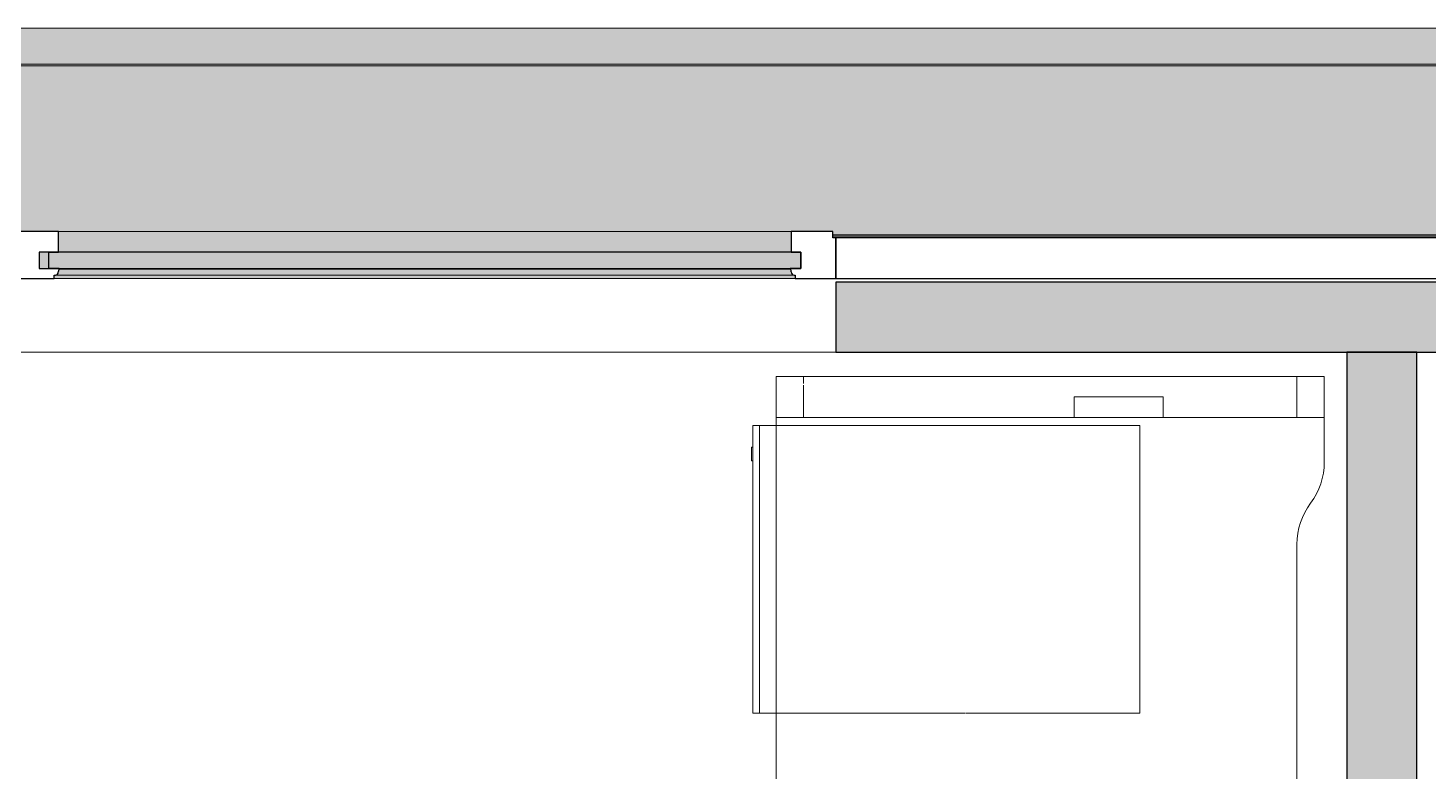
# Model space of a CAD drawing. Header units: millimetres. Extents: x 79795 to 317870, y -36033 to 97293.
# Drawn here: x 225986 to 228029, y 33633 to 34718 of the extents above; entities that cross this region are included whole.
import ezdxf

# ---------------------------------------------------------------- set-up
doc = ezdxf.new("R2010")
doc.units = ezdxf.units.MM
doc.header["$MEASUREMENT"] = 0
for name, color, linetype, lineweight in [('CSM-STL-XX-ZZ-M3-A-XXXX-00001_detached _19_04_21__rvt-1-Level 4$0$A-GLAZ', 7, 'CONTINUOUS', 9), ('CSM-STL-XX-ZZ-M3-A-XXXX-00001_detached _19_04_21__rvt-1-Level 4$0$A-GLAZ-CWMG', 7, 'CONTINUOUS', 9), ('CSM-STL-XX-ZZ-M3-A-XXXX-00001_detached _19_04_21__rvt-1-Level 4$0$A-WALL-PATT', 7, 'CONTINUOUS', 9), ('CSM-STL-XX-ZZ-M3-A-XXXX-00001_detached _19_04_21__rvt-1-Level 4$0$I-WALL', 7, 'CONTINUOUS', 9), ('I-FURN', 8, 'CONTINUOUS', 9)]:
    doc.layers.add(name, color=color, linetype=linetype, lineweight=lineweight)

msp = doc.modelspace()

# ---------------------------------------------------------------- hatches: boundary and pattern name
at = {"layer": 'CSM-STL-XX-ZZ-M3-A-XXXX-00001_detached _19_04_21__rvt-1-Level 4$0$A-GLAZ'}
for points in [[(229688.5, 34416.7), (229692.8, 34416.7), (229692.8, 34718.3), (220908.8, 34718.3), (220908.8, 34416.7), (220913.2, 34416.7), (220913.2, 34421.3), (222104.5, 34421.3), (222104.5, 34416.7), (223441.2, 34416.7), (223441.2, 34421.3), (224632.5, 34421.3), (224632.5, 34416.7), (225969.2, 34416.7), (225969.2, 34421.3), (227160.5, 34421.3), (227160.5, 34416.7), (228497.2, 34416.7), (228497.2, 34421.3), (229688.5, 34421.3)], [(227099.6, 34391.4), (227099.6, 34421.3), (226030, 34421.3), (226030, 34391.4), (227055.5, 34391.4)], [(227113.6, 34367.4), (227113.6, 34391.4), (226002.1, 34391.4), (226002.1, 34367.4), (227055.5, 34367.4)], [(227105.6, 34352.5), (227105.6, 34357.5), (226024, 34357.5), (226024, 34352.5), (227104.1, 34352.5)], [(227104.1, 34357.5), (227100.7, 34359.8), (227099.4, 34362.4), (226029.8, 34362.4), (226028, 34358.7), (226027.8, 34357.5), (227101.8, 34357.5)], [(227099.8, 34362.4), (227098.4, 34366.3), (226031.3, 34366.3), (226030, 34362.4), (227099.6, 34362.4)], [(227098.4, 34366.3), (227098.4, 34367.4), (227055.5, 34366.3)]]:
    msp.add_hatch(color=256, dxfattribs=at).paths.add_polyline_path(points, flags=0)
h = msp.add_hatch(color=256, dxfattribs=at)
h.paths.add_polyline_path([(229692.8, 34414.6), (229692.8, 34416.7), (229688.5, 34416.7), (229688.5, 34414.6)], flags=0)
h.paths.add_polyline_path([(228497.2, 34414.6), (228497.2, 34416.7), (227160.5, 34416.7), (227160.5, 34414.6), (228492.2, 34414.6)], flags=0)
h.paths.add_polyline_path([(225969.2, 34414.6), (225969.2, 34416.7), (224632.5, 34416.7), (224632.5, 34414.6), (225964.2, 34414.6)], flags=0)
h.paths.add_polyline_path([(223436.2, 34414.6), (223441.2, 34414.6), (223441.2, 34416.7), (222104.5, 34416.7), (222104.5, 34414.6), (223168.6, 34414.6)], flags=0)
h.paths.add_polyline_path([(220913.2, 34414.6), (220913.2, 34416.7), (220908.8, 34416.7), (220908.8, 34414.6)], flags=0)
h = msp.add_hatch(color=256, dxfattribs=at)
h.paths.add_polyline_path([(227104.1, 34357.5), (227102.8, 34358.6), (227102.8, 34357.9)], flags=0)
h.paths.add_polyline_path([(224576.1, 34357.5), (224574.8, 34358.6), (224574.8, 34357.9)], flags=0)
at = {"layer": 'CSM-STL-XX-ZZ-M3-A-XXXX-00001_detached _19_04_21__rvt-1-Level 4$0$A-WALL-PATT'}
for points in [[(227266.8, 34245.3), (227266.8, 34347.3), (227164.8, 34347.3), (227164.8, 34245.3)], [(228390.8, 34245.3), (228390.8, 34347.3), (227266.8, 34347.3), (227266.8, 34245.3), (227952.4, 34245.3)], [(227952.4, 29859.3), (228012.8, 29859.3), (228012.8, 34245.3), (227910.8, 34245.3), (227910.8, 29859.3)]]:
    msp.add_hatch(color=256, dxfattribs=at).paths.add_polyline_path(points, flags=0)

# ---------------------------------------------------------------- linework, layer by layer
at = {"layer": 'CSM-STL-XX-ZZ-M3-A-XXXX-00001_detached _19_04_21__rvt-1-Level 4$0$A-GLAZ'}
for p, q in [((229692.8, 34718.3), (220908.8, 34718.3)), ((227099.6, 34421.3), (226030, 34421.3)), ((228497.2, 34416.7), (227160.5, 34416.7)), ((228497.2, 34414.6), (227160.5, 34414.6)), ((226025.6, 34357.5), (226024, 34357.5)), ((227104.1, 34357.5), (226025.6, 34357.5)), ((227098.4, 34366.3), (226031.3, 34366.3)), ((227105.6, 34357.5), (227104.1, 34357.5)), ((226024, 34352.5), (227105.6, 34352.5))]:
    msp.add_line(p, q, dxfattribs=at)
at = {"layer": 'CSM-STL-XX-ZZ-M3-A-XXXX-00001_detached _19_04_21__rvt-1-Level 4$0$A-GLAZ', "lineweight": 30}
for p, q in [((226030, 34421.3), (225969.2, 34421.3)), ((226030, 34391.4), (226030, 34421.3)), ((227160.5, 34421.3), (227099.6, 34421.3)), ((227099.6, 34421.3), (227099.6, 34391.4)), ((227160.5, 34412.3), (227160.5, 34421.3)), ((227164.8, 34412.3), (227160.5, 34412.3)), ((228492.8, 34412.3), (227164.8, 34412.3)), ((227164.8, 34412.3), (227164.8, 34352.5)), ((227164.8, 34352.5), (227164.8, 34412.3)), ((227113.6, 34391.4), (226002.1, 34391.4)), ((226002.1, 34391.4), (226002.1, 34367.4)), ((226016.1, 34367.4), (226016.1, 34391.4)), ((226016.1, 34391.4), (226030, 34391.4)), ((227099.6, 34391.4), (227113.6, 34391.4)), ((227113.6, 34367.4), (227113.6, 34391.4)), ((227113.6, 34391.4), (227113.6, 34367.4)), ((226002.1, 34367.4), (227113.6, 34367.4)), ((226031.3, 34367.4), (226016.1, 34367.4)), ((226024, 34352.5), (226024, 34357.5)), ((226024, 34357.5), (226025.6, 34357.5)), ((226031.3, 34366.3), (226031.3, 34367.4)), ((227113.6, 34367.4), (227098.4, 34367.4)), ((227098.4, 34367.4), (227098.4, 34366.3)), ((227104.1, 34357.5), (227105.6, 34357.5)), ((227105.6, 34357.5), (227105.6, 34352.5)), ((225964.8, 34352.5), (226024, 34352.5)), ((227105.6, 34352.5), (227164.8, 34352.5)), ((227164.8, 34352.5), (228492.8, 34352.5))]:
    msp.add_line(p, q, dxfattribs=at)
for centre, radius, start, end in [((226024.5, 34362.7), 5.36, 281.9524, 356.5739), ((226037.2, 34361.9), 7.4, 143.4261, 176.5739), ((227092.5, 34361.9), 7.4, 3.4261, 36.5739), ((227105.2, 34362.7), 5.36, 183.4261, 258.0476)]:
    msp.add_arc(centre, radius, start, end, dxfattribs=at)
at = {"layer": 'CSM-STL-XX-ZZ-M3-A-XXXX-00001_detached _19_04_21__rvt-1-Level 4$0$A-GLAZ'}
for points, knots in [([(226025.6, 34357.5), (226026, 34357.6), (226026.7, 34357.8), (226027.5, 34358.3), (226027.9, 34358.5), (226028, 34358.7)], [0, 0, 0, 0, 0.2, 0.3, 0.4, 0.4, 0.4, 0.4]), ([(226029, 34359.8), (226029.1, 34360), (226029.3, 34360.4), (226029.7, 34361.2), (226029.8, 34361.9), (226029.8, 34362.4)], [0.6, 0.6, 0.6, 0.6, 0.7, 0.8, 1, 1, 1, 1]), ([(227099.8, 34362.4), (227099.9, 34361.9), (227100, 34361.2), (227100.4, 34360.4), (227100.6, 34360), (227100.7, 34359.8)], [-1, -1, -1, -1, -0.8, -0.7, -0.6, -0.6, -0.6, -0.6]), ([(227101.6, 34358.7), (227101.8, 34358.5), (227102.2, 34358.3), (227103, 34357.8), (227103.6, 34357.6), (227104.1, 34357.5)], [-0.4, -0.4, -0.4, -0.4, -0.3, -0.2, 0, 0, 0, 0])]:
    msp.add_open_spline(points, degree=3, knots=knots, dxfattribs=at)
for points in [[(226030.5, 34365.1), (226030.7, 34365.6), (226031, 34366), (226031.3, 34366.3)], [(227098.4, 34366.3), (227098.7, 34366), (227098.9, 34365.6), (227099.1, 34365.1)]]:
    msp.add_open_spline(points, degree=3, dxfattribs=at)
at = {"layer": 'CSM-STL-XX-ZZ-M3-A-XXXX-00001_detached _19_04_21__rvt-1-Level 4$0$A-GLAZ-CWMG'}
for p, q in [((225237.9, 34665.3), (226050.8, 34665.3)), ((226050.8, 34663.3), (225237.9, 34663.3)), ((226050.8, 34665.3), (226425.8, 34665.3)), ((226425.8, 34663.3), (226050.8, 34663.3)), ((226425.8, 34665.3), (226800.8, 34665.3)), ((226800.8, 34663.3), (226425.8, 34663.3)), ((226800.8, 34665.3), (227550.8, 34665.3)), ((227550.8, 34663.3), (226800.8, 34663.3)), ((227550.8, 34665.3), (228292.8, 34665.3)), ((228292.8, 34663.3), (227550.8, 34663.3))]:
    msp.add_line(p, q, dxfattribs=at)
at = {"layer": 'CSM-STL-XX-ZZ-M3-A-XXXX-00001_detached _19_04_21__rvt-1-Level 4$0$I-WALL', "lineweight": 30}
for p, q in [((227266.8, 34347.3), (227164.8, 34347.3)), ((227164.8, 34347.3), (227164.8, 34245.3)), ((228390.8, 34347.3), (227266.8, 34347.3)), ((227164.8, 34245.3), (227266.8, 34245.3)), ((227266.8, 34245.3), (228390.8, 34245.3)), ((227910.8, 34245.3), (227910.8, 29859.3)), ((228012.8, 34245.3), (227910.8, 34245.3)), ((228012.8, 29859.3), (228012.8, 34245.3))]:
    msp.add_line(p, q, dxfattribs=at)
at = {"layer": 'CSM-STL-XX-ZZ-M3-A-XXXX-00001_detached _19_04_21__rvt-1-Level 4$0$I-WALL'}
msp.add_line((227164.8, 34245.3), (225964.8, 34245.3), dxfattribs=at)
at = {"layer": 'I-FURN'}
for p, q in [((227117.9, 34209.8), (227077.9, 34209.8)), ((227077.9, 34209.8), (227877.9, 34209.8)), ((227077.9, 34149.8), (227077.9, 34209.8)), ((227077.9, 34209.8), (227077.9, 34149.8)), ((227877.9, 34209.8), (227077.9, 34209.8)), ((227077.9, 34209.8), (227077.9, 32609.8)), ((227077.9, 32609.8), (227077.9, 34209.8)), ((227077.9, 34209.8), (227877.9, 34209.8)), ((227837.9, 34209.8), (227117.9, 34209.8)), ((227117.9, 34209.8), (227117.9, 34199.3)), ((227117.9, 34209.8), (227117.9, 34199.3)), ((227117.9, 34196.9), (227117.9, 34149.8)), ((227117.9, 34196.9), (227117.9, 34149.8)), ((227877.9, 34209.8), (227837.9, 34209.8)), ((227837.9, 34209.8), (227837.9, 34149.8)), ((227837.9, 34209.8), (227837.9, 34149.8)), ((227877.9, 34209.8), (227877.9, 34149.8)), ((227877.9, 34209.8), (227877.9, 34149.8)), ((227877.9, 34084.8), (227877.9, 34209.8)), ((227877.9, 34209.8), (227877.9, 34084.8)), ((227512.9, 34149.8), (227512.9, 34179.8)), ((227512.9, 34179.8), (227642.9, 34179.8)), ((227642.9, 34179.8), (227512.9, 34179.8)), ((227512.9, 34179.8), (227512.9, 34149.8)), ((227642.9, 34179.8), (227642.9, 34149.8)), ((227642.9, 34179.8), (227642.9, 34149.8)), ((227053.6, 34138.3), (227043.6, 34138.3)), ((227043.6, 34138.3), (227043.6, 33718.3)), ((227053.6, 33718.3), (227053.6, 34138.3)), ((227077.9, 34138.3), (227053.6, 34138.3)), ((227053.6, 34138.3), (227053.6, 33718.3)), ((227077.9, 34149.8), (227117.9, 34149.8)), ((227512.9, 34149.8), (227077.9, 34149.8)), ((227608.6, 34138.3), (227077.9, 34138.3)), ((227117.9, 34149.8), (227837.9, 34149.8)), ((227642.9, 34149.8), (227512.9, 34149.8)), ((227608.6, 33718.3), (227608.6, 34138.3)), ((227877.9, 34149.8), (227642.9, 34149.8)), ((227837.9, 34149.8), (227877.9, 34149.8)), ((227043.6, 34106.7), (227041.6, 34106.7)), ((227041.6, 34086.7), (227041.6, 34106.7)), ((227041.6, 34106.7), (227041.6, 34086.7)), ((227041.6, 34086.7), (227043.6, 34086.7)), ((227837.9, 33132.5), (227837.9, 33964.8)), ((227837.9, 33964.8), (227837.9, 33132.5)), ((227043.6, 33718.3), (227053.6, 33718.3)), ((227053.6, 33718.3), (227077.9, 33718.3)), ((227077.9, 33718.3), (227353.6, 33718.3)), ((227354.5, 33718.3), (227608.6, 33718.3))]:
    msp.add_line(p, q, dxfattribs=at)
for centre, start, end in [((227777.9, 34084.8), 323.1301, 0), ((227777.9, 34084.8), 323.1301, 0), ((227937.9, 33964.8), 143.1301, 180), ((227937.9, 33964.8), 143.1301, 180)]:
    msp.add_arc(centre, 100, start, end, dxfattribs=at)

doc.saveas('drawing.dxf')
